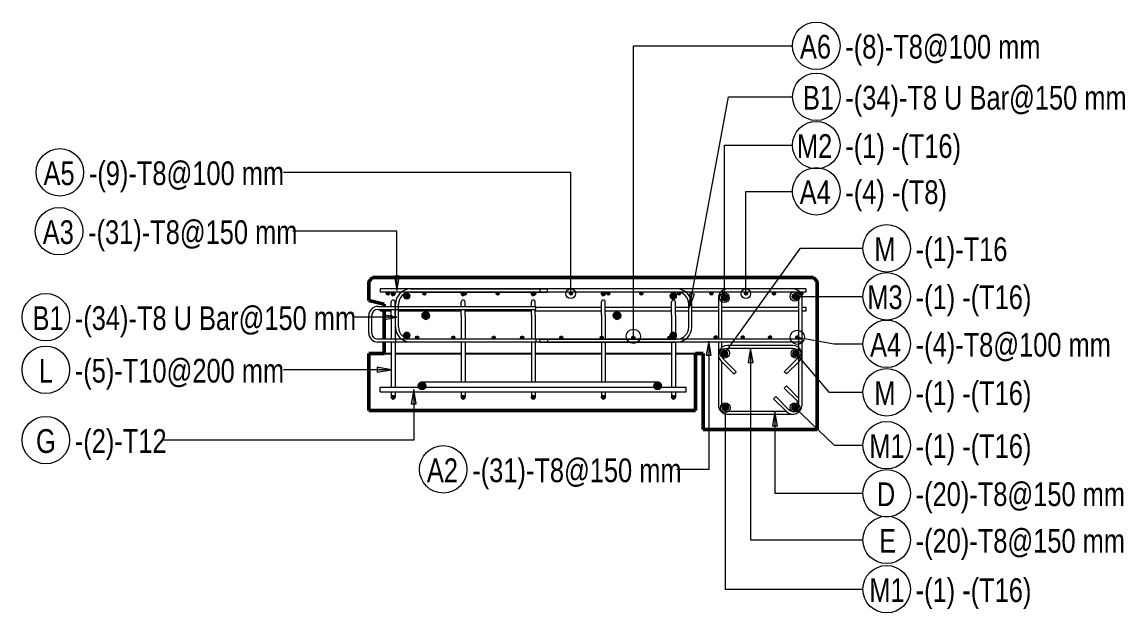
# Model space of a CAD drawing. Header units: millimetres. Extents: x -14563 to 6741, y -2784 to 21137.
# Drawn here: x 1332 to 4234, y 19582 to 21137 of the extents above; entities that cross this region are included whole.
import ezdxf

# ---------------------------------------------------------------- set-up
doc = ezdxf.new("R2010")
doc.units = ezdxf.units.MM
for name, color, linetype, lineweight in [('A-WALL', 113, 'Continuous', 25), ('S-BEAM', 12, 'Continuous', 18), ('S-RBAR', 171, 'Continuous', 18), ('S-RBAR-IDEN', 171, 'Continuous', 9)]:
    doc.layers.add(name, color=color, linetype=linetype, lineweight=lineweight)
doc.styles.add('Nirmala UI Semilight_2', font='NirmalaS.ttf', dxfattribs={"width": 0.8, "height": 62.5})

# ---------------------------------------------------------------- blocks, each defined once
blk = doc.blocks.new('M_Rebar Tag_rfa Dimension - ARROW-793927-Elevation Top Copy 3 Copy 1')
at = {"layer": 'S-RBAR-IDEN'}
blk.add_circle((-13743.9, 20221.9), 62.5, dxfattribs=at)
blk = doc.blocks.new('M_Rebar Tag_rfa Dimension - DOT 1_5-793931-Elevation Top Copy 3 Copy 1')
at = {"layer": 'S-RBAR-IDEN'}
blk.add_circle((-11531.1, 20290.2), 62.5, dxfattribs=at)
blk = doc.blocks.new('M_Rebar Tag_rfa Dimension - DOT-793929-Elevation Top Copy 3 Copy 1')
at = {"layer": 'S-RBAR-IDEN'}
blk.add_circle((-13706.9, 20741.6), 62.5, dxfattribs=at)
blk = doc.blocks.new('M_Rebar Tag_rfa MARK - DOT 1 MM-794228-Elevation Top Copy 3 Copy 1')
at = {"layer": 'S-RBAR-IDEN'}
blk.add_circle((-11716.3, 20691.6), 62.5, dxfattribs=at)

msp = doc.modelspace()

# ---------------------------------------------------------------- hatches: boundary and pattern name
at = {"layer": 'S-RBAR'}
h = msp.add_hatch(color=256, dxfattribs=at)
edge = h.paths.add_edge_path()
edge.add_arc((2294.27257, 20422.5695), 4, 0, 360)
for points in [[(2293.0365, 20418.76527), (2297.50864, 20420.21836), (2297.50864, 20424.92064), (2293.0365, 20426.37372), (2290.27257, 20422.5695)], [(2306.65114, 20416.91034), (2312.24131, 20418.7267), (2312.24131, 20424.60455), (2306.65114, 20426.42091), (2303.19623, 20421.66563)], [(2344.27257, 20408.24641), (2350.52722, 20411.25849), (2352.07199, 20418.02657), (2347.74364, 20423.45416), (2340.8015, 20423.45416), (2336.47315, 20418.02657), (2338.01792, 20411.25849)], [(2389.39564, 20418.76527), (2393.86778, 20420.21836), (2393.86778, 20424.92064), (2389.39564, 20426.37372), (2386.63171, 20422.5695)], [(2491.10718, 20416.91034), (2496.69735, 20418.7267), (2496.69735, 20424.60455), (2491.10718, 20426.42091), (2487.65227, 20421.66563)], [(2495.75478, 20418.76527), (2500.22691, 20420.21836), (2500.22691, 20424.92064), (2495.75478, 20426.37372), (2492.99084, 20422.5695)], [(2582.11391, 20418.76527), (2586.58605, 20420.21836), (2586.58605, 20424.92064), (2582.11391, 20426.37372), (2579.34998, 20422.5695)], [(2675.56322, 20416.91034), (2681.15339, 20418.7267), (2681.15339, 20424.60455), (2675.56322, 20426.42091), (2672.1083, 20421.66563)], [(2678.47305, 20418.76527), (2682.94518, 20420.21836), (2682.94518, 20424.92064), (2678.47305, 20426.37372), (2675.70912, 20422.5695)], [(2774.83218, 20418.76527), (2779.30432, 20420.21836), (2779.30432, 20424.92064), (2774.83218, 20426.37372), (2772.06825, 20422.5695)], [(2860.01925, 20416.91034), (2865.60942, 20418.7267), (2865.60942, 20424.60455), (2860.01925, 20426.42091), (2856.56434, 20421.66563)], [(2873.08402, 20418.76527), (2877.55616, 20420.21836), (2877.55616, 20424.92064), (2873.08402, 20426.37372), (2870.32009, 20422.5695)], [(2960.05046, 20418.76527), (2964.52259, 20420.21836), (2964.52259, 20424.92064), (2960.05046, 20426.37372), (2957.28653, 20422.5695)], [(3042.0515, 20409.03866), (3048.99364, 20409.03866), (3053.32199, 20414.46624), (3051.77722, 20421.23432), (3045.52257, 20424.24641), (3039.26792, 20421.23432), (3037.72315, 20414.46624)], [(3044.47529, 20416.91034), (3050.06546, 20418.7267), (3050.06546, 20424.60455), (3044.47529, 20426.42091), (3041.02037, 20421.66563)], [(3058.90959, 20418.76527), (3063.38173, 20420.21836), (3063.38173, 20424.92064), (3058.90959, 20426.37372), (3056.14566, 20422.5695)], [(3144.31355, 20418.76527), (3148.78569, 20420.21836), (3148.78569, 20424.92064), (3144.31355, 20426.37372), (3141.54962, 20422.5695)], [(3181.40088, 20403.62288), (3187.4642, 20407.00362), (3188.60145, 20413.85198), (3183.95625, 20419.01099), (3177.02654, 20418.59583), (3173.03052, 20412.9191), (3174.97729, 20406.25552)], [(3235.88787, 20418.76527), (3240.36001, 20420.21836), (3240.36001, 20424.92064), (3235.88787, 20426.37372), (3233.12394, 20422.5695)], [(3309.35488, 20418.76527), (3313.82702, 20420.21836), (3313.82702, 20424.92064), (3309.35488, 20426.37372), (3306.59095, 20422.5695)], [(3370.22991, 20407.51989), (3374.59874, 20412.91494), (3373.10464, 20419.69439), (3366.87269, 20422.75317), (3360.59568, 20419.78796), (3359.00033, 20413.03162), (3363.28797, 20407.57181)], [(3381.5365, 20418.76527), (3386.00864, 20420.21836), (3386.00864, 20424.92064), (3381.5365, 20426.37372), (3378.77257, 20422.5695)], [(2394.27257, 20354.5695), (2401.34364, 20357.49843), (2404.27257, 20364.5695), (2401.34364, 20371.64057), (2394.27257, 20374.5695), (2387.2015, 20371.64057), (2384.27257, 20364.5695), (2387.2015, 20357.49843)], [(2897.71007, 20354.5695), (2904.78114, 20357.49843), (2907.71007, 20364.5695), (2904.78114, 20371.64057), (2897.71007, 20374.5695), (2890.639, 20371.64057), (2887.71007, 20364.5695), (2890.639, 20357.49843)], [(2344.27257, 20304.87122), (2350.52722, 20307.8833), (2352.07199, 20314.65138), (2347.74364, 20320.07897), (2340.8015, 20320.07897), (2336.47315, 20314.65138), (2338.01792, 20307.8833)], [(3048.99364, 20305.66347), (3053.32199, 20311.09105), (3051.77722, 20317.85914), (3045.52257, 20320.87122), (3039.26792, 20317.85914), (3037.72315, 20311.09105), (3042.0515, 20305.66347)], [(2372.71837, 20302.76527), (2375.4823, 20306.5695), (2372.71837, 20310.37372), (2368.24623, 20308.92064), (2368.24623, 20304.21836)], [(2467.53129, 20302.76527), (2470.29523, 20306.5695), (2467.53129, 20310.37372), (2463.05916, 20308.92064), (2463.05916, 20304.21836)], [(2574.21922, 20302.76527), (2576.98315, 20306.5695), (2574.21922, 20310.37372), (2569.74709, 20308.92064), (2569.74709, 20304.21836)], [(2649.03215, 20302.76527), (2651.79608, 20306.5695), (2649.03215, 20310.37372), (2644.56001, 20308.92064), (2644.56001, 20304.21836)], [(2751.97008, 20302.76527), (2754.73401, 20306.5695), (2751.97008, 20310.37372), (2747.49794, 20308.92064), (2747.49794, 20304.21836)], [(2858.658, 20302.76527), (2861.42194, 20306.5695), (2858.658, 20310.37372), (2854.18587, 20308.92064), (2854.18587, 20304.21836)], [(2941.59593, 20302.76527), (2944.35986, 20306.5695), (2941.59593, 20310.37372), (2937.1238, 20308.92064), (2937.1238, 20304.21836)], [(3036.40886, 20302.76527), (3039.17279, 20306.5695), (3036.40886, 20310.37372), (3031.93672, 20308.92064), (3031.93672, 20304.21836)], [(3158.00864, 20303.56624), (3160.77257, 20307.37047), (3158.00864, 20311.17469), (3153.5365, 20309.72161), (3153.5365, 20305.01932)], [(3229.67531, 20303.56624), (3232.43924, 20307.37047), (3229.67531, 20311.17469), (3225.20317, 20309.72161), (3225.20317, 20305.01932)], [(3301.34197, 20303.56624), (3304.1059, 20307.37047), (3301.34197, 20311.17469), (3296.86984, 20309.72161), (3296.86984, 20305.01932)], [(3373.00864, 20303.56624), (3375.77257, 20307.37047), (3373.00864, 20311.17469), (3368.5365, 20309.72161), (3368.5365, 20305.01932)], [(3180.27257, 20256.5695), (3186.52722, 20259.58158), (3188.07199, 20266.34967), (3183.74364, 20271.77725), (3176.8015, 20271.77725), (3172.47315, 20266.34967), (3174.01792, 20259.58158)], [(3364.8015, 20257.36175), (3371.74364, 20257.36175), (3376.07199, 20262.78933), (3374.52722, 20269.55742), (3368.27257, 20272.5695), (3362.01792, 20269.55742), (3360.47315, 20262.78933)], [(2384.27257, 20169.5695), (2391.34364, 20172.49843), (2394.27257, 20179.5695), (2391.34364, 20186.64057), (2384.27257, 20189.5695), (2377.2015, 20186.64057), (2374.27257, 20179.5695), (2377.2015, 20172.49843)], [(3004.27257, 20169.5695), (3011.34364, 20172.49843), (3014.27257, 20179.5695), (3011.34364, 20186.64057), (3004.27257, 20189.5695), (2997.2015, 20186.64057), (2994.27257, 20179.5695), (2997.2015, 20172.49843)], [(2306.65114, 20144.81422), (2312.24131, 20146.63057), (2312.24131, 20152.50842), (2306.65114, 20154.32478), (2303.19623, 20149.5695)], [(2491.10718, 20144.81422), (2496.69735, 20146.63057), (2496.69735, 20152.50842), (2491.10718, 20154.32478), (2487.65227, 20149.5695)], [(2675.56322, 20144.81422), (2681.15339, 20146.63057), (2681.15339, 20152.50842), (2675.56322, 20154.32478), (2672.1083, 20149.5695)], [(2860.01925, 20144.81422), (2865.60942, 20146.63057), (2865.60942, 20152.50842), (2860.01925, 20154.32478), (2856.56434, 20149.5695)], [(3044.47529, 20144.81422), (3050.06546, 20146.63057), (3050.06546, 20152.50842), (3044.47529, 20154.32478), (3041.02037, 20149.5695)], [(3181.87686, 20115.1198), (3188.42943, 20117.41264), (3190.72227, 20123.96521), (3187.02883, 20129.84329), (3180.13034, 20130.62056), (3175.2215, 20125.71173), (3175.99878, 20118.81324)], [(3363.13034, 20115.51843), (3370.02883, 20116.2957), (3373.72227, 20122.17378), (3371.42943, 20128.72635), (3364.87686, 20131.0192), (3358.99878, 20127.32575), (3358.2215, 20120.42727)]]:
    msp.add_hatch(color=256, dxfattribs=at).paths.add_polyline_path(points)
h = msp.add_hatch(color=256, dxfattribs=at)
edge = h.paths.add_edge_path()
edge.add_arc((2308.19623, 20421.66563), 5, 0, 360)
h = msp.add_hatch(color=256, dxfattribs=at)
edge = h.paths.add_edge_path()
edge.add_arc((2344.27257, 20416.24641), 8, 0, 360)
h = msp.add_hatch(color=256, dxfattribs=at)
edge = h.paths.add_edge_path()
edge.add_arc((2390.63171, 20422.5695), 4, 0, 360)
h = msp.add_hatch(color=256, dxfattribs=at)
edge = h.paths.add_edge_path()
edge.add_arc((2492.65227, 20421.66563), 5, 0, 360)
h = msp.add_hatch(color=256, dxfattribs=at)
edge = h.paths.add_edge_path()
edge.add_arc((2496.99084, 20422.5695), 4, 0, 360)
h = msp.add_hatch(color=256, dxfattribs=at)
edge = h.paths.add_edge_path()
edge.add_arc((2583.34998, 20422.5695), 4, 0, 360)
h = msp.add_hatch(color=256, dxfattribs=at)
edge = h.paths.add_edge_path()
edge.add_arc((2677.1083, 20421.66563), 5, 0, 360)
h = msp.add_hatch(color=256, dxfattribs=at)
edge = h.paths.add_edge_path()
edge.add_arc((2679.70912, 20422.5695), 4, 0, 360)
h = msp.add_hatch(color=256, dxfattribs=at)
edge = h.paths.add_edge_path()
edge.add_arc((2776.06825, 20422.5695), 4, 0, 360)
h = msp.add_hatch(color=256, dxfattribs=at)
edge = h.paths.add_edge_path()
edge.add_arc((2861.56434, 20421.66563), 5, 0, 360)
h = msp.add_hatch(color=256, dxfattribs=at)
edge = h.paths.add_edge_path()
edge.add_arc((2874.32009, 20422.5695), 4, 0, 360)
h = msp.add_hatch(color=256, dxfattribs=at)
edge = h.paths.add_edge_path()
edge.add_arc((2961.28653, 20422.5695), 4, 0, 360)
h = msp.add_hatch(color=256, dxfattribs=at)
edge = h.paths.add_edge_path()
edge.add_arc((3045.52257, 20416.24641), 8, 0, 360)
h = msp.add_hatch(color=256, dxfattribs=at)
edge = h.paths.add_edge_path()
edge.add_arc((3046.02037, 20421.66563), 5, 0, 360)
h = msp.add_hatch(color=256, dxfattribs=at)
edge = h.paths.add_edge_path()
edge.add_arc((3060.14566, 20422.5695), 4, 0, 360)
h = msp.add_hatch(color=256, dxfattribs=at)
edge = h.paths.add_edge_path()
edge.add_arc((3145.54962, 20422.5695), 4, 0, 360)
h = msp.add_hatch(color=256, dxfattribs=at)
edge = h.paths.add_edge_path()
edge.add_arc((3180.92245, 20411.60856), 8, 0, 360)
h = msp.add_hatch(color=256, dxfattribs=at)
edge = h.paths.add_edge_path()
edge.add_arc((3237.12394, 20422.5695), 4, 0, 360)
h = msp.add_hatch(color=256, dxfattribs=at)
edge = h.paths.add_edge_path()
edge.add_arc((3310.59095, 20422.5695), 4, 0, 360)
h = msp.add_hatch(color=256, dxfattribs=at)
edge = h.paths.add_edge_path()
edge.add_arc((3366.81285, 20414.7534), 8, 0, 360)
h = msp.add_hatch(color=256, dxfattribs=at)
edge = h.paths.add_edge_path()
edge.add_arc((3382.77257, 20422.5695), 4, 0, 360)
h = msp.add_hatch(color=256, dxfattribs=at)
edge = h.paths.add_edge_path()
edge.add_arc((2394.27257, 20364.5695), 10, 0, 360)
h = msp.add_hatch(color=256, dxfattribs=at)
edge = h.paths.add_edge_path()
edge.add_arc((2897.71007, 20364.5695), 10, 0, 360)
h = msp.add_hatch(color=256, dxfattribs=at)
edge = h.paths.add_edge_path()
edge.add_arc((2344.27257, 20312.87122), 8, 0, 360)
h = msp.add_hatch(color=256, dxfattribs=at)
edge = h.paths.add_edge_path()
edge.add_arc((3045.52257, 20312.87122), 8, 0, 360)
h = msp.add_hatch(color=256, dxfattribs=at)
edge = h.paths.add_edge_path()
edge.add_arc((2371.4823, 20306.5695), 4, 0, 360)
h = msp.add_hatch(color=256, dxfattribs=at)
edge = h.paths.add_edge_path()
edge.add_arc((2466.29523, 20306.5695), 4, 0, 360)
h = msp.add_hatch(color=256, dxfattribs=at)
edge = h.paths.add_edge_path()
edge.add_arc((2572.98315, 20306.5695), 4, 0, 360)
h = msp.add_hatch(color=256, dxfattribs=at)
edge = h.paths.add_edge_path()
edge.add_arc((2647.79608, 20306.5695), 4, 0, 360)
h = msp.add_hatch(color=256, dxfattribs=at)
edge = h.paths.add_edge_path()
edge.add_arc((2750.73401, 20306.5695), 4, 0, 360)
h = msp.add_hatch(color=256, dxfattribs=at)
edge = h.paths.add_edge_path()
edge.add_arc((2857.42194, 20306.5695), 4, 0, 360)
h = msp.add_hatch(color=256, dxfattribs=at)
edge = h.paths.add_edge_path()
edge.add_arc((2940.35986, 20306.5695), 4, 0, 360)
h = msp.add_hatch(color=256, dxfattribs=at)
edge = h.paths.add_edge_path()
edge.add_arc((3035.17279, 20306.5695), 4, 0, 360)
h = msp.add_hatch(color=256, dxfattribs=at)
edge = h.paths.add_edge_path()
edge.add_arc((3156.77257, 20307.37047), 4, 0, 360)
h = msp.add_hatch(color=256, dxfattribs=at)
edge = h.paths.add_edge_path()
edge.add_arc((3228.43924, 20307.37047), 4, 0, 360)
h = msp.add_hatch(color=256, dxfattribs=at)
edge = h.paths.add_edge_path()
edge.add_arc((3300.1059, 20307.37047), 4, 0, 360)
h = msp.add_hatch(color=256, dxfattribs=at)
edge = h.paths.add_edge_path()
edge.add_arc((3371.77257, 20307.37047), 4, 0, 360)
h = msp.add_hatch(color=256, dxfattribs=at)
edge = h.paths.add_edge_path()
edge.add_arc((3180.27257, 20264.5695), 8, 0, 360)
h = msp.add_hatch(color=256, dxfattribs=at)
edge = h.paths.add_edge_path()
edge.add_arc((3368.27257, 20264.5695), 8, 0, 360)
h = msp.add_hatch(color=256, dxfattribs=at)
edge = h.paths.add_edge_path()
edge.add_arc((2384.27257, 20179.5695), 10, 0, 360)
h = msp.add_hatch(color=256, dxfattribs=at)
edge = h.paths.add_edge_path()
edge.add_arc((3004.27257, 20179.5695), 10, 0, 360)
h = msp.add_hatch(color=256, dxfattribs=at)
edge = h.paths.add_edge_path()
edge.add_arc((2308.19623, 20149.5695), 5, 0, 360)
h = msp.add_hatch(color=256, dxfattribs=at)
edge = h.paths.add_edge_path()
edge.add_arc((2492.65227, 20149.5695), 5, 0, 360)
h = msp.add_hatch(color=256, dxfattribs=at)
edge = h.paths.add_edge_path()
edge.add_arc((2677.1083, 20149.5695), 5, 0, 360)
h = msp.add_hatch(color=256, dxfattribs=at)
edge = h.paths.add_edge_path()
edge.add_arc((2861.56434, 20149.5695), 5, 0, 360)
h = msp.add_hatch(color=256, dxfattribs=at)
edge = h.paths.add_edge_path()
edge.add_arc((3046.02037, 20149.5695), 5, 0, 360)
h = msp.add_hatch(color=256, dxfattribs=at)
edge = h.paths.add_edge_path()
edge.add_arc((3182.77257, 20123.0695), 8, 0, 360)
h = msp.add_hatch(color=256, dxfattribs=at)
edge = h.paths.add_edge_path()
edge.add_arc((3365.77257, 20123.0695), 8, 0, 360)
at = {"layer": 'S-RBAR-IDEN'}
for points in [[(2318.34339, 20430.5695), (2324.95565, 20468.0695), (2311.73113, 20468.0695)], [(3088.46305, 20385.59063), (3101.74753, 20421.27668), (3088.74103, 20423.66811)], [(2318.31217, 20360.19361), (2280.81217, 20366.80587), (2280.81217, 20353.58135)], [(3138.96413, 20297.49305), (3132.35187, 20259.99305), (3145.57639, 20259.99305)], [(3248.8256, 20278.82943), (3242.21334, 20241.32943), (3255.43786, 20241.32943)], [(2304.03679, 20221.85128), (2266.53679, 20228.46354), (2266.53679, 20215.23902)], [(2362.36152, 20170.05612), (2355.74926, 20132.55612), (2368.97379, 20132.55612)], [(3312.9701, 20112.18595), (3306.35784, 20074.68595), (3319.58237, 20074.68595)]]:
    msp.add_hatch(color=256, dxfattribs=at).paths.add_polyline_path(points)

# ---------------------------------------------------------------- linework, layer by layer
at = {"layer": 'A-WALL', "lineweight": 50}
for p, q in [((2254.27515, 20464.5695), (2244.27257, 20454.56692)), ((3414.30959, 20464.5695), (2254.27515, 20464.5695)), ((3424.27257, 20454.60652), (3414.30959, 20464.5695)), ((2244.27257, 20454.56692), (2244.27257, 20404.5695)), ((3424.27257, 20064.5695), (3424.27257, 20454.60652)), ((2244.27257, 20404.5695), (2284.27257, 20394.5695)), ((2284.27257, 20394.5695), (2284.27257, 20388.63357)), ((2284.27257, 20376.11848), (2284.27257, 20302.50503)), ((2284.27257, 20294.50503), (2284.27257, 20264.5695)), ((3104.27257, 20264.5695), (3124.27257, 20264.5695)), ((3124.27257, 20264.5695), (3124.27257, 20064.5695)), ((3124.27257, 20064.5695), (3424.27257, 20064.5695))]:
    msp.add_line(p, q, dxfattribs=at)
at = {"layer": 'A-WALL'}
for p, q in [((2284.27257, 20264.5695), (2303.19623, 20264.5695)), ((2313.19623, 20264.5695), (2487.65227, 20264.5695)), ((2497.65227, 20264.5695), (2672.1083, 20264.5695)), ((2682.1083, 20264.5695), (2856.56434, 20264.5695)), ((2866.56434, 20264.5695), (3041.02037, 20264.5695)), ((3051.02037, 20264.5695), (3104.27257, 20264.5695))]:
    msp.add_line(p, q, dxfattribs=at)
at = {"layer": 'S-BEAM', "lineweight": 50}
for p, q in [((2284.27257, 20264.5695), (2244.27257, 20264.5695)), ((2244.27257, 20264.5695), (2244.27257, 20114.5695)), ((3104.27257, 20114.5695), (3104.27257, 20264.5695)), ((2244.27257, 20114.5695), (3104.27257, 20114.5695))]:
    msp.add_line(p, q, dxfattribs=at)
at = {"layer": 'S-BEAM'}
for p, q in [((2303.19623, 20264.5695), (2284.27257, 20264.5695)), ((2487.65227, 20264.5695), (2313.19623, 20264.5695)), ((2672.1083, 20264.5695), (2497.65227, 20264.5695)), ((2856.56434, 20264.5695), (2682.1083, 20264.5695)), ((3041.02037, 20264.5695), (2866.56434, 20264.5695)), ((3104.27257, 20264.5695), (3051.02037, 20264.5695))]:
    msp.add_line(p, q, dxfattribs=at)
at = {"layer": 'S-RBAR'}
for p, q in [((3394.27257, 20434.5695), (2274.27257, 20434.5695)), ((2274.27257, 20434.5695), (2274.27257, 20426.5695)), ((2354.31217, 20434.5695), (2714.31217, 20434.5695)), ((3054.27257, 20434.5695), (2694.27257, 20434.5695)), ((2694.27257, 20434.5695), (2694.27257, 20426.5695)), ((2714.31217, 20426.5695), (2714.31217, 20434.5695)), ((3360.27257, 20434.5695), (3188.27257, 20434.5695)), ((3394.27257, 20434.5695), (3394.27257, 20426.5695)), ((3394.27257, 20426.5695), (2274.27257, 20426.5695)), ((2293.0365, 20426.37372), (2290.27257, 20422.5695)), ((2290.27257, 20422.5695), (2293.0365, 20418.76527)), ((2297.50864, 20424.92064), (2293.0365, 20426.37372)), ((2293.0365, 20418.76527), (2297.50864, 20420.21836)), ((2297.50864, 20420.21836), (2297.50864, 20424.92064)), ((2306.65114, 20426.42091), (2303.19623, 20421.66563)), ((2303.19623, 20421.66563), (2306.65114, 20416.91034)), ((2312.24131, 20424.60455), (2306.65114, 20426.42091)), ((2306.65114, 20416.91034), (2312.24131, 20418.7267)), ((2312.24131, 20418.7267), (2312.24131, 20424.60455)), ((2340.8015, 20423.45416), (2336.47315, 20418.02657)), ((2336.47315, 20418.02657), (2338.01792, 20411.25849)), ((2338.01792, 20411.25849), (2344.27257, 20408.24641)), ((2347.74364, 20423.45416), (2340.8015, 20423.45416)), ((2344.27257, 20408.24641), (2350.52722, 20411.25849)), ((2352.07199, 20418.02657), (2347.74364, 20423.45416)), ((2350.52722, 20411.25849), (2352.07199, 20418.02657)), ((2354.31217, 20426.5695), (2714.31217, 20426.5695)), ((2389.39564, 20426.37372), (2386.63171, 20422.5695)), ((2386.63171, 20422.5695), (2389.39564, 20418.76527)), ((2393.86778, 20424.92064), (2389.39564, 20426.37372)), ((2389.39564, 20418.76527), (2393.86778, 20420.21836)), ((2393.86778, 20420.21836), (2393.86778, 20424.92064)), ((2491.10718, 20426.42091), (2487.65227, 20421.66563)), ((2487.65227, 20421.66563), (2491.10718, 20416.91034)), ((2496.69735, 20424.60455), (2491.10718, 20426.42091)), ((2491.10718, 20416.91034), (2496.69735, 20418.7267)), ((2495.75478, 20426.37372), (2492.99084, 20422.5695)), ((2492.99084, 20422.5695), (2495.75478, 20418.76527)), ((2500.22691, 20424.92064), (2495.75478, 20426.37372)), ((2495.75478, 20418.76527), (2500.22691, 20420.21836)), ((2496.69735, 20418.7267), (2496.69735, 20424.60455)), ((2500.22691, 20420.21836), (2500.22691, 20424.92064)), ((2582.11391, 20426.37372), (2579.34998, 20422.5695)), ((2579.34998, 20422.5695), (2582.11391, 20418.76527)), ((2586.58605, 20424.92064), (2582.11391, 20426.37372)), ((2582.11391, 20418.76527), (2586.58605, 20420.21836)), ((2586.58605, 20420.21836), (2586.58605, 20424.92064)), ((2675.56322, 20426.42091), (2672.1083, 20421.66563)), ((2672.1083, 20421.66563), (2675.56322, 20416.91034)), ((2681.15339, 20424.60455), (2675.56322, 20426.42091)), ((2675.56322, 20416.91034), (2681.15339, 20418.7267)), ((2678.47305, 20426.37372), (2675.70912, 20422.5695)), ((2675.70912, 20422.5695), (2678.47305, 20418.76527)), ((2682.94518, 20424.92064), (2678.47305, 20426.37372)), ((2678.47305, 20418.76527), (2682.94518, 20420.21836)), ((2681.15339, 20418.7267), (2681.15339, 20424.60455)), ((2682.94518, 20420.21836), (2682.94518, 20424.92064)), ((3054.27257, 20426.5695), (2694.27257, 20426.5695)), ((2774.83218, 20426.37372), (2772.06825, 20422.5695)), ((2772.06825, 20422.5695), (2774.83218, 20418.76527)), ((2779.30432, 20424.92064), (2774.83218, 20426.37372)), ((2774.83218, 20418.76527), (2779.30432, 20420.21836)), ((2779.30432, 20420.21836), (2779.30432, 20424.92064)), ((2860.01925, 20426.42091), (2856.56434, 20421.66563)), ((2856.56434, 20421.66563), (2860.01925, 20416.91034)), ((2865.60942, 20424.60455), (2860.01925, 20426.42091)), ((2860.01925, 20416.91034), (2865.60942, 20418.7267)), ((2865.60942, 20418.7267), (2865.60942, 20424.60455)), ((2873.08402, 20426.37372), (2870.32009, 20422.5695)), ((2870.32009, 20422.5695), (2873.08402, 20418.76527)), ((2877.55616, 20424.92064), (2873.08402, 20426.37372)), ((2873.08402, 20418.76527), (2877.55616, 20420.21836)), ((2877.55616, 20420.21836), (2877.55616, 20424.92064)), ((2960.05046, 20426.37372), (2957.28653, 20422.5695)), ((2957.28653, 20422.5695), (2960.05046, 20418.76527)), ((2964.52259, 20424.92064), (2960.05046, 20426.37372)), ((2960.05046, 20418.76527), (2964.52259, 20420.21836)), ((2964.52259, 20420.21836), (2964.52259, 20424.92064)), ((3039.26792, 20421.23432), (3037.72315, 20414.46624)), ((3037.72315, 20414.46624), (3042.0515, 20409.03866)), ((3045.52257, 20424.24641), (3039.26792, 20421.23432)), ((3044.47529, 20426.42091), (3041.02037, 20421.66563)), ((3041.02037, 20421.66563), (3044.47529, 20416.91034)), ((3042.0515, 20409.03866), (3048.99364, 20409.03866)), ((3050.06546, 20424.60455), (3044.47529, 20426.42091)), ((3044.47529, 20416.91034), (3050.06546, 20418.7267)), ((3051.77722, 20421.23432), (3045.52257, 20424.24641)), ((3048.99364, 20409.03866), (3053.32199, 20414.46624)), ((3050.06546, 20418.7267), (3050.06546, 20424.60455)), ((3053.32199, 20414.46624), (3051.77722, 20421.23432)), ((3058.90959, 20426.37372), (3056.14566, 20422.5695)), ((3056.14566, 20422.5695), (3058.90959, 20418.76527)), ((3063.38173, 20424.92064), (3058.90959, 20426.37372)), ((3058.90959, 20418.76527), (3063.38173, 20420.21836)), ((3063.38173, 20420.21836), (3063.38173, 20424.92064)), ((3144.31355, 20426.37372), (3141.54962, 20422.5695)), ((3141.54962, 20422.5695), (3144.31355, 20418.76527)), ((3148.78569, 20424.92064), (3144.31355, 20426.37372)), ((3144.31355, 20418.76527), (3148.78569, 20420.21836)), ((3148.78569, 20420.21836), (3148.78569, 20424.92064)), ((3164.27257, 20410.5695), (3164.27257, 20302.5695)), ((3172.27257, 20410.5695), (3172.27257, 20302.5695)), ((3177.02654, 20418.59583), (3173.03052, 20412.9191)), ((3173.03052, 20412.9191), (3174.97729, 20406.25552)), ((3174.97729, 20406.25552), (3181.40088, 20403.62288)), ((3183.95625, 20419.01099), (3177.02654, 20418.59583)), ((3181.40088, 20403.62288), (3187.4642, 20407.00362)), ((3188.60145, 20413.85198), (3183.95625, 20419.01099)), ((3187.4642, 20407.00362), (3188.60145, 20413.85198)), ((3360.27257, 20426.5695), (3188.27257, 20426.5695)), ((3235.88787, 20426.37372), (3233.12394, 20422.5695)), ((3233.12394, 20422.5695), (3235.88787, 20418.76527)), ((3240.36001, 20424.92064), (3235.88787, 20426.37372)), ((3235.88787, 20418.76527), (3240.36001, 20420.21836)), ((3240.36001, 20420.21836), (3240.36001, 20424.92064)), ((3309.35488, 20426.37372), (3306.59095, 20422.5695)), ((3306.59095, 20422.5695), (3309.35488, 20418.76527)), ((3313.82702, 20424.92064), (3309.35488, 20426.37372)), ((3309.35488, 20418.76527), (3313.82702, 20420.21836)), ((3313.82702, 20420.21836), (3313.82702, 20424.92064)), ((3360.59568, 20419.78796), (3359.00033, 20413.03162)), ((3359.00033, 20413.03162), (3363.28797, 20407.57181)), ((3366.87269, 20422.75317), (3360.59568, 20419.78796)), ((3363.28797, 20407.57181), (3370.22991, 20407.51989)), ((3373.10464, 20419.69439), (3366.87269, 20422.75317)), ((3370.22991, 20407.51989), (3374.59874, 20412.91494)), ((3374.59874, 20412.91494), (3373.10464, 20419.69439)), ((3376.27257, 20128.5695), (3376.27257, 20410.5695)), ((3381.5365, 20426.37372), (3378.77257, 20422.5695)), ((3378.77257, 20422.5695), (3381.5365, 20418.76527)), ((3386.00864, 20424.92064), (3381.5365, 20426.37372)), ((3381.5365, 20418.76527), (3386.00864, 20420.21836)), ((3384.27257, 20128.5695), (3384.27257, 20410.5695)), ((3386.00864, 20420.21836), (3386.00864, 20424.92064)), ((2268.20761, 20388.63357), (2684.20965, 20388.63357)), ((2268.20761, 20380.63357), (2684.20965, 20380.63357)), ((2274.27257, 20380.63357), (2274.27257, 20376.11848)), ((2303.19623, 20376.11848), (2274.27257, 20376.11848)), ((2303.19623, 20388.76055), (2303.19623, 20400.4432)), ((2303.19623, 20365.4432), (2303.19623, 20380.72898)), ((2313.19623, 20388.76055), (2313.19623, 20400.4432)), ((2313.19623, 20365.4432), (2313.19623, 20380.72898)), ((2314.31217, 20376.11848), (2313.19623, 20376.11848)), ((2314.31217, 20334.5695), (2314.31217, 20394.5695)), ((2322.31217, 20334.5695), (2322.31217, 20394.5695)), ((2487.65227, 20376.11848), (2322.31217, 20376.11848)), ((2487.65227, 20388.76055), (2487.65227, 20400.4432)), ((2487.65227, 20365.4432), (2487.65227, 20380.72898)), ((2497.65227, 20388.76055), (2497.65227, 20400.4432)), ((2497.65227, 20365.4432), (2497.65227, 20380.72898)), ((2672.1083, 20376.11848), (2497.65227, 20376.11848)), ((2672.1083, 20388.76055), (2672.1083, 20400.4432)), ((2672.1083, 20365.4432), (2672.1083, 20380.72898)), ((2682.1083, 20388.76055), (2682.1083, 20400.4432)), ((2682.1083, 20365.4432), (2682.1083, 20380.72898)), ((2856.56434, 20376.11848), (2682.1083, 20376.11848)), ((2684.20965, 20380.63357), (2684.20965, 20388.63357)), ((2856.56434, 20386.11848), (2684.20965, 20386.11848)), ((2856.56434, 20365.4432), (2856.56434, 20400.4432)), ((2866.56434, 20365.4432), (2866.56434, 20400.4432)), ((3041.02037, 20386.11848), (2866.56434, 20386.11848)), ((3041.02037, 20376.11848), (2866.56434, 20376.11848)), ((3041.02037, 20365.4432), (3041.02037, 20400.4432)), ((3051.02037, 20365.4432), (3051.02037, 20400.4432)), ((3086.27257, 20386.11848), (3051.02037, 20386.11848)), ((3086.27257, 20376.11848), (3051.02037, 20376.11848)), ((3086.27257, 20334.5695), (3086.27257, 20394.5695)), ((3094.27257, 20334.5695), (3094.27257, 20394.5695)), ((3164.27257, 20386.11848), (3094.27257, 20386.11848)), ((3164.27257, 20376.11848), (3094.27257, 20376.11848)), ((3376.27257, 20386.11848), (3172.27257, 20386.11848)), ((3376.27257, 20376.11848), (3172.27257, 20376.11848)), ((3394.27257, 20386.11848), (3384.27257, 20386.11848)), ((3394.27257, 20376.11848), (3384.27257, 20376.11848)), ((3394.27257, 20386.11848), (3394.27257, 20376.11848)), ((2244.20761, 20318.50503), (2244.20761, 20364.63357)), ((2252.20761, 20318.50503), (2252.20761, 20364.63357)), ((2303.19623, 20365.4432), (2303.19623, 20302.50503)), ((2313.19623, 20365.4432), (2313.19623, 20302.50503)), ((2387.2015, 20371.64057), (2384.27257, 20364.5695)), ((2384.27257, 20364.5695), (2387.2015, 20357.49843)), ((2394.27257, 20374.5695), (2387.2015, 20371.64057)), ((2387.2015, 20357.49843), (2394.27257, 20354.5695)), ((2401.34364, 20371.64057), (2394.27257, 20374.5695)), ((2394.27257, 20354.5695), (2401.34364, 20357.49843)), ((2404.27257, 20364.5695), (2401.34364, 20371.64057)), ((2401.34364, 20357.49843), (2404.27257, 20364.5695)), ((2487.65227, 20365.4432), (2487.65227, 20302.5695)), ((2497.65227, 20365.4432), (2497.65227, 20302.5695)), ((2672.1083, 20365.4432), (2672.1083, 20302.5695)), ((2682.1083, 20365.4432), (2682.1083, 20302.5695)), ((2856.56434, 20365.4432), (2856.56434, 20302.5695)), ((2866.56434, 20365.4432), (2866.56434, 20302.5695)), ((2890.639, 20371.64057), (2887.71007, 20364.5695)), ((2887.71007, 20364.5695), (2890.639, 20357.49843)), ((2897.71007, 20374.5695), (2890.639, 20371.64057)), ((2890.639, 20357.49843), (2897.71007, 20354.5695)), ((2904.78114, 20371.64057), (2897.71007, 20374.5695)), ((2897.71007, 20354.5695), (2904.78114, 20357.49843)), ((2907.71007, 20364.5695), (2904.78114, 20371.64057)), ((2904.78114, 20357.49843), (2907.71007, 20364.5695)), ((3041.02037, 20365.4432), (3041.02037, 20302.5695)), ((3051.02037, 20365.4432), (3051.02037, 20302.5695)), ((2340.8015, 20320.07897), (2336.47315, 20314.65138)), ((2347.74364, 20320.07897), (2340.8015, 20320.07897)), ((2352.07199, 20314.65138), (2347.74364, 20320.07897)), ((3039.26792, 20317.85914), (3037.72315, 20311.09105)), ((3045.52257, 20320.87122), (3039.26792, 20317.85914)), ((3051.77722, 20317.85914), (3045.52257, 20320.87122)), ((3053.32199, 20311.09105), (3051.77722, 20317.85914)), ((2684.20965, 20302.50503), (2268.20761, 20302.50503)), ((2684.20965, 20294.50503), (2268.20761, 20294.50503)), ((2303.19623, 20294.50503), (2303.19623, 20184.5695)), ((2313.19623, 20294.50503), (2313.19623, 20184.5695)), ((3383.83783, 20302.5695), (2314.27257, 20302.5695)), ((2314.27257, 20302.5695), (2314.27257, 20294.5695)), ((3383.83783, 20294.5695), (2314.27257, 20294.5695)), ((2336.47315, 20314.65138), (2338.01792, 20307.8833)), ((2338.01792, 20307.8833), (2344.27257, 20304.87122)), ((2344.27257, 20304.87122), (2350.52722, 20307.8833)), ((2350.52722, 20307.8833), (2352.07199, 20314.65138)), ((2714.31217, 20302.5695), (2354.31217, 20302.5695)), ((2714.31217, 20294.5695), (2354.31217, 20294.5695)), ((2372.71837, 20310.37372), (2368.24623, 20308.92064)), ((2368.24623, 20308.92064), (2368.24623, 20304.21836)), ((2368.24623, 20304.21836), (2372.71837, 20302.76527)), ((2375.4823, 20306.5695), (2372.71837, 20310.37372)), ((2372.71837, 20302.76527), (2375.4823, 20306.5695)), ((2467.53129, 20310.37372), (2463.05916, 20308.92064)), ((2463.05916, 20308.92064), (2463.05916, 20304.21836)), ((2463.05916, 20304.21836), (2467.53129, 20302.76527)), ((2470.29523, 20306.5695), (2467.53129, 20310.37372)), ((2467.53129, 20302.76527), (2470.29523, 20306.5695)), ((2487.65227, 20294.50503), (2487.65227, 20189.5695)), ((2497.65227, 20294.50503), (2497.65227, 20189.5695)), ((2574.21922, 20310.37372), (2569.74709, 20308.92064)), ((2569.74709, 20308.92064), (2569.74709, 20304.21836)), ((2569.74709, 20304.21836), (2574.21922, 20302.76527)), ((2576.98315, 20306.5695), (2574.21922, 20310.37372)), ((2574.21922, 20302.76527), (2576.98315, 20306.5695)), ((2649.03215, 20310.37372), (2644.56001, 20308.92064)), ((2644.56001, 20308.92064), (2644.56001, 20304.21836)), ((2644.56001, 20304.21836), (2649.03215, 20302.76527)), ((2651.79608, 20306.5695), (2649.03215, 20310.37372)), ((2649.03215, 20302.76527), (2651.79608, 20306.5695)), ((2672.1083, 20294.50503), (2672.1083, 20189.5695)), ((2682.1083, 20294.50503), (2682.1083, 20189.5695)), ((2684.20965, 20302.50503), (2684.20965, 20294.50503)), ((2694.27257, 20302.5695), (3054.27257, 20302.5695)), ((2694.27257, 20294.5695), (2694.27257, 20302.5695)), ((2694.27257, 20294.5695), (3054.27257, 20294.5695)), ((2714.31217, 20302.5695), (2714.31217, 20294.5695)), ((2751.97008, 20310.37372), (2747.49794, 20308.92064)), ((2747.49794, 20308.92064), (2747.49794, 20304.21836)), ((2747.49794, 20304.21836), (2751.97008, 20302.76527)), ((2754.73401, 20306.5695), (2751.97008, 20310.37372)), ((2751.97008, 20302.76527), (2754.73401, 20306.5695)), ((2858.658, 20310.37372), (2854.18587, 20308.92064)), ((2854.18587, 20308.92064), (2854.18587, 20304.21836)), ((2854.18587, 20304.21836), (2858.658, 20302.76527)), ((2856.56434, 20294.5695), (2856.56434, 20189.5695)), ((2861.42194, 20306.5695), (2858.658, 20310.37372)), ((2858.658, 20302.76527), (2861.42194, 20306.5695)), ((2866.56434, 20294.5695), (2866.56434, 20189.5695)), ((2941.59593, 20310.37372), (2937.1238, 20308.92064)), ((2937.1238, 20308.92064), (2937.1238, 20304.21836)), ((2937.1238, 20304.21836), (2941.59593, 20302.76527)), ((2944.35986, 20306.5695), (2941.59593, 20310.37372)), ((2941.59593, 20302.76527), (2944.35986, 20306.5695)), ((3036.40886, 20310.37372), (3031.93672, 20308.92064)), ((3031.93672, 20308.92064), (3031.93672, 20304.21836)), ((3031.93672, 20304.21836), (3036.40886, 20302.76527)), ((3039.17279, 20306.5695), (3036.40886, 20310.37372)), ((3036.40886, 20302.76527), (3039.17279, 20306.5695)), ((3037.72315, 20311.09105), (3042.0515, 20305.66347)), ((3041.02037, 20294.5695), (3041.02037, 20184.5695)), ((3042.0515, 20305.66347), (3048.99364, 20305.66347)), ((3048.99364, 20305.66347), (3053.32199, 20311.09105)), ((3051.02037, 20294.5695), (3051.02037, 20184.5695)), ((3158.00864, 20311.17469), (3153.5365, 20309.72161)), ((3153.5365, 20309.72161), (3153.5365, 20305.01932)), ((3153.5365, 20305.01932), (3158.00864, 20303.56624)), ((3160.77257, 20307.37047), (3158.00864, 20311.17469)), ((3158.00864, 20303.56624), (3160.77257, 20307.37047)), ((3164.27257, 20294.5695), (3164.27257, 20128.5695)), ((3172.27257, 20294.5695), (3172.27257, 20279.58577)), ((3229.67531, 20311.17469), (3225.20317, 20309.72161)), ((3225.20317, 20309.72161), (3225.20317, 20305.01932)), ((3225.20317, 20305.01932), (3229.67531, 20303.56624)), ((3232.43924, 20307.37047), (3229.67531, 20311.17469)), ((3229.67531, 20303.56624), (3232.43924, 20307.37047)), ((3301.34197, 20311.17469), (3296.86984, 20309.72161)), ((3296.86984, 20309.72161), (3296.86984, 20305.01932)), ((3296.86984, 20305.01932), (3301.34197, 20303.56624)), ((3304.1059, 20307.37047), (3301.34197, 20311.17469)), ((3301.34197, 20303.56624), (3304.1059, 20307.37047)), ((3373.00864, 20311.17469), (3368.5365, 20309.72161)), ((3368.5365, 20309.72161), (3368.5365, 20305.01932)), ((3368.5365, 20305.01932), (3373.00864, 20303.56624)), ((3375.77257, 20307.37047), (3373.00864, 20311.17469)), ((3373.00864, 20303.56624), (3375.77257, 20307.37047)), ((3383.83783, 20302.5695), (3383.83783, 20294.5695)), ((3176.8015, 20271.77725), (3172.47315, 20266.34967)), ((3172.47315, 20266.34967), (3174.01792, 20259.58158)), ((3174.01792, 20259.58158), (3180.27257, 20256.5695)), ((3183.74364, 20271.77725), (3176.8015, 20271.77725)), ((3180.27257, 20256.5695), (3186.52722, 20259.58158)), ((3188.07199, 20266.34967), (3183.74364, 20271.77725)), ((3186.52722, 20259.58158), (3188.07199, 20266.34967)), ((3360.27257, 20285.87047), (3188.27257, 20285.87047)), ((3360.27257, 20277.87047), (3188.27257, 20277.87047)), ((3362.01792, 20269.55742), (3360.47315, 20262.78933)), ((3360.47315, 20262.78933), (3364.8015, 20257.36175)), ((3368.27257, 20272.5695), (3362.01792, 20269.55742)), ((3374.52722, 20269.55742), (3368.27257, 20272.5695)), ((3371.74364, 20257.36175), (3376.07199, 20262.78933)), ((3376.07199, 20262.78933), (3374.52722, 20269.55742)), ((3171.30201, 20244.8999), (3205.24313, 20210.95878)), ((3172.27257, 20243.92934), (3172.27257, 20128.5695)), ((3176.95886, 20250.55676), (3210.89999, 20216.61563)), ((3337.64515, 20216.61563), (3371.58628, 20250.55676)), ((3343.30201, 20210.95878), (3377.24313, 20244.8999)), ((3364.8015, 20257.36175), (3371.74364, 20257.36175)), ((3205.24313, 20210.95878), (3210.89999, 20216.61563)), ((3343.30201, 20210.95878), (3337.64515, 20216.61563)), ((2274.27257, 20176.05612), (3079.27257, 20176.05612)), ((2274.27257, 20164.05612), (2274.27257, 20176.05612)), ((2303.19623, 20184.5695), (2303.19623, 20176.04471)), ((2313.19623, 20184.5695), (2313.19623, 20176.04471)), ((2377.2015, 20186.64057), (2374.27257, 20179.5695)), ((2374.27257, 20179.5695), (2377.2015, 20172.49843)), ((2384.27257, 20189.5695), (2377.2015, 20186.64057)), ((2377.2015, 20172.49843), (2384.27257, 20169.5695)), ((2464.27257, 20189.5695), (2384.27257, 20189.5695)), ((2391.34364, 20186.64057), (2384.27257, 20189.5695)), ((2384.27257, 20169.5695), (2391.34364, 20172.49843)), ((2394.27257, 20179.5695), (2391.34364, 20186.64057)), ((2391.34364, 20172.49843), (2394.27257, 20179.5695)), ((2924.27257, 20189.5695), (2464.27257, 20189.5695)), ((3004.27257, 20189.5695), (2924.27257, 20189.5695)), ((2997.2015, 20186.64057), (2994.27257, 20179.5695)), ((2994.27257, 20179.5695), (2997.2015, 20172.49843)), ((3004.27257, 20189.5695), (2997.2015, 20186.64057)), ((2997.2015, 20172.49843), (3004.27257, 20169.5695)), ((3011.34364, 20186.64057), (3004.27257, 20189.5695)), ((3004.27257, 20169.5695), (3011.34364, 20172.49843)), ((3014.27257, 20179.5695), (3011.34364, 20186.64057)), ((3011.34364, 20172.49843), (3014.27257, 20179.5695)), ((3041.02037, 20184.5695), (3041.02037, 20176.04471)), ((3051.02037, 20184.5695), (3051.02037, 20176.04471)), ((3079.27257, 20164.05612), (3079.27257, 20176.05612)), ((3343.30201, 20179.48119), (3337.64515, 20173.82433)), ((3371.58628, 20139.88321), (3337.64515, 20173.82433)), ((3376.27257, 20146.51062), (3343.30201, 20179.48119)), ((2274.27257, 20164.05612), (3079.27257, 20164.05612)), ((2303.19623, 20163.88072), (2303.19623, 20149.5695)), ((2306.65114, 20154.32478), (2303.19623, 20149.5695)), ((2303.19623, 20149.5695), (2306.65114, 20144.81422)), ((2312.24131, 20152.50842), (2306.65114, 20154.32478)), ((2306.65114, 20144.81422), (2312.24131, 20146.63057)), ((2312.24131, 20146.63057), (2312.24131, 20152.50842)), ((2313.19623, 20163.88072), (2313.19623, 20149.5695)), ((2487.65227, 20163.88072), (2487.65227, 20149.5695)), ((2491.10718, 20154.32478), (2487.65227, 20149.5695)), ((2487.65227, 20149.5695), (2491.10718, 20144.81422)), ((2496.69735, 20152.50842), (2491.10718, 20154.32478)), ((2491.10718, 20144.81422), (2496.69735, 20146.63057)), ((2496.69735, 20146.63057), (2496.69735, 20152.50842)), ((2497.65227, 20163.88072), (2497.65227, 20149.5695)), ((2672.1083, 20163.88072), (2672.1083, 20149.5695)), ((2675.56322, 20154.32478), (2672.1083, 20149.5695)), ((2672.1083, 20149.5695), (2675.56322, 20144.81422)), ((2681.15339, 20152.50842), (2675.56322, 20154.32478)), ((2675.56322, 20144.81422), (2681.15339, 20146.63057)), ((2681.15339, 20146.63057), (2681.15339, 20152.50842)), ((2682.1083, 20163.88072), (2682.1083, 20149.5695)), ((2856.56434, 20163.88072), (2856.56434, 20149.5695)), ((2860.01925, 20154.32478), (2856.56434, 20149.5695)), ((2856.56434, 20149.5695), (2860.01925, 20144.81422)), ((2865.60942, 20152.50842), (2860.01925, 20154.32478)), ((2860.01925, 20144.81422), (2865.60942, 20146.63057)), ((2865.60942, 20146.63057), (2865.60942, 20152.50842)), ((2866.56434, 20163.88072), (2866.56434, 20149.5695)), ((3041.02037, 20163.88072), (3041.02037, 20149.5695)), ((3044.47529, 20154.32478), (3041.02037, 20149.5695)), ((3041.02037, 20149.5695), (3044.47529, 20144.81422)), ((3050.06546, 20152.50842), (3044.47529, 20154.32478)), ((3044.47529, 20144.81422), (3050.06546, 20146.63057)), ((3050.06546, 20146.63057), (3050.06546, 20152.50842)), ((3051.02037, 20163.88072), (3051.02037, 20149.5695)), ((3309.36088, 20145.54006), (3315.01774, 20151.19691)), ((3309.36088, 20145.54006), (3343.30201, 20111.59894)), ((3315.01774, 20151.19691), (3348.95886, 20117.25579)), ((3180.13034, 20130.62056), (3175.2215, 20125.71173)), ((3175.2215, 20125.71173), (3175.99878, 20118.81324)), ((3175.99878, 20118.81324), (3181.87686, 20115.1198)), ((3187.02883, 20129.84329), (3180.13034, 20130.62056)), ((3181.87686, 20115.1198), (3188.42943, 20117.41264)), ((3190.72227, 20123.96521), (3187.02883, 20129.84329)), ((3188.42943, 20117.41264), (3190.72227, 20123.96521)), ((3358.99878, 20127.32575), (3358.2215, 20120.42727)), ((3358.2215, 20120.42727), (3363.13034, 20115.51843)), ((3364.87686, 20131.0192), (3358.99878, 20127.32575)), ((3363.13034, 20115.51843), (3370.02883, 20116.2957)), ((3371.42943, 20128.72635), (3364.87686, 20131.0192)), ((3370.02883, 20116.2957), (3373.72227, 20122.17378)), ((3373.72227, 20122.17378), (3371.42943, 20128.72635)), ((3188.27257, 20112.5695), (3342.33145, 20112.5695)), ((3188.27257, 20104.5695), (3360.27257, 20104.5695))]:
    msp.add_line(p, q, dxfattribs=at)
for centre, radius in [((2294.27257, 20422.5695), 4), ((2308.19623, 20421.66563), 5), ((2344.27257, 20416.24641), 8), ((2390.63171, 20422.5695), 4), ((2492.65227, 20421.66563), 5), ((2496.99084, 20422.5695), 4), ((2583.34998, 20422.5695), 4), ((2677.1083, 20421.66563), 5), ((2679.70912, 20422.5695), 4), ((2776.06825, 20422.5695), 4), ((2861.56434, 20421.66563), 5), ((2874.32009, 20422.5695), 4), ((2961.28653, 20422.5695), 4), ((3045.52257, 20416.24641), 8), ((3046.02037, 20421.66563), 5), ((3060.14566, 20422.5695), 4), ((3145.54962, 20422.5695), 4), ((3180.92245, 20411.60856), 8), ((3237.12394, 20422.5695), 4), ((3310.59095, 20422.5695), 4), ((3366.81285, 20414.7534), 8), ((3382.77257, 20422.5695), 4), ((2394.27257, 20364.5695), 10), ((2897.71007, 20364.5695), 10), ((2344.27257, 20312.87122), 8), ((3045.52257, 20312.87122), 8), ((2371.4823, 20306.5695), 4), ((2466.29523, 20306.5695), 4), ((2572.98315, 20306.5695), 4), ((2647.79608, 20306.5695), 4), ((2750.73401, 20306.5695), 4), ((2857.42194, 20306.5695), 4), ((2940.35986, 20306.5695), 4), ((3035.17279, 20306.5695), 4), ((3156.77257, 20307.37047), 4), ((3228.43924, 20307.37047), 4), ((3300.1059, 20307.37047), 4), ((3371.77257, 20307.37047), 4), ((3180.27257, 20264.5695), 8), ((3368.27257, 20264.5695), 8), ((2384.27257, 20179.5695), 10), ((3004.27257, 20179.5695), 10), ((2308.19623, 20149.5695), 5), ((2492.65227, 20149.5695), 5), ((2677.1083, 20149.5695), 5), ((2861.56434, 20149.5695), 5), ((3046.02037, 20149.5695), 5), ((3182.77257, 20123.0695), 8), ((3365.77257, 20123.0695), 8)]:
    msp.add_circle(centre, radius, dxfattribs=at)
for centre, radius, start, end in [((2354.31217, 20394.5695), 40, 90, 180), ((3054.27257, 20394.5695), 40, 0, 90), ((3188.27257, 20410.5695), 24, 90, 180), ((3360.27257, 20410.5695), 24, 0, 90), ((2308.19623, 20400.4432), 5, 0, 180), ((2354.31217, 20394.5695), 32, 90, 180), ((2492.65227, 20400.4432), 5, 0, 180), ((2677.1083, 20400.4432), 5, 0, 180), ((2861.56434, 20400.4432), 5, 0, 180), ((3046.02037, 20400.4432), 5, 0, 180), ((3054.27257, 20394.5695), 32, 0, 90), ((3188.27257, 20410.5695), 16, 90, 180), ((3360.27257, 20410.5695), 16, 0, 90), ((2268.20761, 20364.63357), 24, 90, 180), ((2268.20761, 20364.63357), 16, 90, 180), ((2268.20761, 20318.50503), 24, 180, 270), ((2268.20761, 20318.50503), 16, 180, 270), ((2354.31217, 20334.5695), 40, 180, 270), ((2354.31217, 20334.5695), 32, 180, 270), ((3054.27257, 20334.5695), 32, 270, 0), ((3054.27257, 20334.5695), 40, 270, 0), ((3188.27257, 20261.87047), 24, 90, 225), ((3188.27257, 20261.87047), 16, 90, 225), ((3360.27257, 20261.87047), 24, 315, 90), ((3360.27257, 20261.87047), 16, 315, 90), ((2384.27257, 20179.5695), 10, 90, 200.75410595), ((3004.27257, 20179.5695), 10, 339.24589405, 90), ((2308.19623, 20149.5695), 5, 180, 0), ((2492.65227, 20149.5695), 5, 180, 0), ((2677.1083, 20149.5695), 5, 180, 0), ((2861.56434, 20149.5695), 5, 180, 0), ((3046.02037, 20149.5695), 5, 180, 0), ((3188.27257, 20128.5695), 24, 180, 270), ((3188.27257, 20128.5695), 16, 180, 270), ((3360.27257, 20128.5695), 24, 225, 0), ((3360.27257, 20128.5695), 16, 225, 0), ((3360.27257, 20128.5695), 16, 360, 45)]:
    msp.add_arc(centre, radius, start, end, dxfattribs=at)
at = {"layer": 'S-RBAR-IDEN'}
for p, q in [((2940.41408, 21074.79153), (3359.31993, 21074.79153)), ((2940.41408, 20310.13438), (2940.41408, 21074.79153)), ((3088.46305, 20385.59063), (3190.49249, 20940.50814)), ((3190.49249, 20940.50814), (3359.31993, 20940.50814)), ((3180.15992, 20813.31917), (3359.31993, 20813.31917)), ((3180.15992, 20411.64575), (3180.15992, 20813.31917)), ((2775.51004, 20741.62176), (2019.57052, 20741.62176)), ((2775.51004, 20422.26137), (2775.51004, 20741.62176)), ((3236.61225, 20691.62054), (3359.31993, 20691.62054)), ((3236.61225, 20422.20915), (3236.61225, 20691.62054)), ((2318.34339, 20586.56674), (2043.89973, 20586.56674)), ((2318.34339, 20430.5695), (2318.34339, 20586.56674)), ((3181.20689, 20265.28398), (3380.20287, 20541.5884)), ((3380.20287, 20541.5884), (3544.50586, 20541.5884)), ((2324.95565, 20468.0695), (2311.73113, 20468.0695)), ((2311.73113, 20468.0695), (2318.34339, 20430.5695)), ((2318.34339, 20430.5695), (2324.95565, 20468.0695)), ((3088.74103, 20423.66811), (3088.46305, 20385.59063)), ((3088.46305, 20385.59063), (3101.74753, 20421.27668)), ((3101.74753, 20421.27668), (3088.74103, 20423.66811)), ((3365.73141, 20415.19002), (3544.50586, 20415.19002)), ((2318.31217, 20360.19361), (2206.17052, 20360.19361)), ((2318.31217, 20360.19361), (2280.81217, 20366.80587)), ((2280.81217, 20366.80587), (2280.81217, 20353.58135)), ((2280.81217, 20353.58135), (2318.31217, 20360.19361)), ((3138.96413, 20297.49305), (3132.35187, 20259.99305)), ((3145.57639, 20259.99305), (3138.96413, 20297.49305)), ((3138.96413, 20297.49305), (3138.96413, 19959.63303)), ((3371.77529, 20307.47133), (3468.54407, 20290.19002)), ((3468.54407, 20290.19002), (3544.50586, 20290.19002)), ((3132.35187, 20259.99305), (3145.57639, 20259.99305)), ((3248.8256, 20278.82943), (3242.21334, 20241.32943)), ((3255.43786, 20241.32943), (3248.8256, 20278.82943)), ((3248.8256, 20278.82943), (3248.8256, 19773.95192)), ((3368.41287, 20264.91206), (3455.11864, 20162.62047)), ((3242.21334, 20241.32943), (3255.43786, 20241.32943)), ((2304.03679, 20221.85128), (2019.57052, 20221.85128)), ((2304.03679, 20221.85128), (2266.53679, 20228.46354)), ((2266.53679, 20228.46354), (2266.53679, 20215.23902)), ((2266.53679, 20215.23902), (2304.03679, 20221.85128)), ((2362.36152, 20170.05612), (2355.74926, 20132.55612)), ((2368.97379, 20132.55612), (2362.36152, 20170.05612)), ((2362.36152, 20170.05612), (2362.36152, 20036.71507)), ((3455.11864, 20162.62047), (3544.50586, 20162.62047)), ((2355.74926, 20132.55612), (2368.97379, 20132.55612)), ((3182.44957, 20122.01264), (3182.44957, 19644.17199)), ((3365.73808, 20122.66491), (3468.54407, 20023.19984)), ((3312.9701, 20112.18595), (3306.35784, 20074.68595)), ((3319.58237, 20074.68595), (3312.9701, 20112.18595)), ((3312.9701, 20112.18595), (3312.9701, 19896.7022)), ((3306.35784, 20074.68595), (3319.58237, 20074.68595)), ((2362.36152, 20036.71507), (1703.37052, 20036.71507)), ((3468.54407, 20023.19984), (3544.50586, 20023.19984)), ((3138.96413, 19959.63303), (3054.89245, 19959.63303)), ((3312.9701, 19896.7022), (3544.50586, 19896.7022)), ((3248.8256, 19773.95192), (3544.50586, 19773.95192)), ((3182.44957, 19644.17199), (3544.50586, 19644.17199))]:
    msp.add_line(p, q, dxfattribs=at)
for centre, radius in [((2775.51004, 20422.26137), 12.5), ((3236.61225, 20422.20915), 12.5), ((3180.15992, 20411.64575), 12.5), ((3365.73141, 20415.19002), 12.5), ((2940.41408, 20310.13438), 18.75), ((3371.77529, 20307.47133), 18.75), ((3181.20689, 20265.28398), 12.5), ((3368.41287, 20264.91206), 12.5), ((3182.44957, 20122.01264), 12.5), ((3365.73808, 20122.66491), 12.5)]:
    msp.add_circle(centre, radius, dxfattribs=at)

# ---------------------------------------------------------------- block references
for name, p in [('M_Rebar Tag_rfa Dimension - DOT 1_5-793931-Elevation Top Copy 3 Copy 1', (14952.89047, 784.6015)), ('M_Rebar Tag_rfa Dimension - ARROW-793927-Elevation Top Copy 3 Copy 1', (17165.7079, 718.65685)), ('M_Rebar Tag_rfa MARK - DOT 1 MM-794228-Elevation Top Copy 3 Copy 1', (15138.0764, 121.69863)), ('M_Rebar Tag_rfa Dimension - DOT-793929-Elevation Top Copy 3 Copy 1', (15138.0764, 0)), ('M_Rebar Tag_rfa MARK - DOT 1 MM-794228-Elevation Top Copy 3 Copy 1', (15138.0764, 0)), ('M_Rebar Tag_rfa Dimension - ARROW-793927-Elevation Top Copy 3 Copy 1', (15173.00561, 364.71546)), ('M_Rebar Tag_rfa Dimension - DOT-793929-Elevation Top Copy 3 Copy 1', (17313.89384, -200.03336)), ('M_Rebar Tag_rfa MARK - DOT 1 MM-794228-Elevation Top Copy 3 Copy 1', (15323.26233, -276.43051)), ('M_Rebar Tag_rfa Dimension - ARROW-793927-Elevation Top Copy 3 Copy 1', (15138.0764, 138.34233)), ('M_Rebar Tag_rfa Dimension - DOT 1_5-793931-Elevation Top Copy 3 Copy 1', (15138.0764, 0)), ('M_Rebar Tag_rfa Dimension - ARROW-793927-Elevation Top Copy 3 Copy 1', (15138.0764, 0)), ('M_Rebar Tag_rfa MARK - DOT 1 MM-794228-Elevation Top Copy 3 Copy 1', (15323.26233, -529.00007)), ('M_Rebar Tag_rfa Dimension - ARROW-793927-Elevation Top Copy 3 Copy 1', (15138.0764, -185.13622)), ('M_Rebar Tag_rfa MARK - DOT 1 MM-794228-Elevation Top Copy 3 Copy 1', (15323.26233, -668.4207)), ('M_Rebar Tag_rfa Dimension - ARROW-793927-Elevation Top Copy 3 Copy 1', (16183.99833, -262.21825)), ('M_Rebar Tag_rfa Dimension - ARROW-793927-Elevation Top Copy 3 Copy 1', (17350.89384, -325.14908)), ('M_Rebar Tag_rfa Dimension - ARROW-793927-Elevation Top Copy 3 Copy 1', (17350.89384, -447.89936)), ('M_Rebar Tag_rfa MARK - DOT 1 MM-794228-Elevation Top Copy 3 Copy 1', (15323.26233, -1047.44855))]:
    msp.add_blockref(name, p, dxfattribs=at)

# ---------------------------------------------------------------- texts
at = {"layer": 'S-RBAR-IDEN', "char_height": 62.5, "attachment_point": 1, "style": 'Nirmala UI Semilight_2'}
for s, insert, width in [('A6', (3378.8392, 21103.59272), 99.40925), ('-(8)-T8@100 mm', (3498.20202, 21103.59272), 618.90275), ('B1', (3386.8392, 20969.30932), 80.16875), ('-(34)-T8 U Bar@150 mm', (3498.20202, 20969.30932), 889.873125), ('M2', (3370.9392, 20842.12036), 118.64975), ('-(1) -(T16)', (3498.20202, 20842.12036), 339.9155), ('A5', (1388.2077, 20770.42295), 99.40925), ('-(9)-T8@100 mm', (1507.57052, 20770.42295), 618.90275), ('-(4) -(T8)', (3498.20202, 20720.42173), 322.278375), ('A4', (3378.1392, 20720.42173), 101.012625), ('A3', (1386.13691, 20615.36793), 99.40925), ('-(31)-T8@150 mm', (1505.49973, 20615.36793), 650.97025), ('M', (3574.62513, 20570.38959), 73.75525), ('-(1)-T16', (3683.38795, 20570.38959), 267.763625), ('M3', (3556.12513, 20443.99121), 118.64975), ('-(1) -(T16)', (3683.38795, 20443.99121), 339.9155), ('B1', (1359.2077, 20388.9948), 80.16875), ('-(34)-T8 U Bar@150 mm', (1470.57052, 20388.9948), 889.873125), ('A4', (3563.32513, 20318.99121), 101.012625), ('-(4)-T8@100 mm', (3683.38795, 20318.99121), 620.506125), ('L', (1375.7077, 20250.65247), 40.084375), ('-(5)-T10@200 mm', (1470.57052, 20250.65247), 663.79725), ('M', (3574.62513, 20191.42165), 73.75525), ('-(1) -(T16)', (3683.38795, 20191.42165), 339.9155), ('G', (1368.4077, 20065.51625), 57.7215), ('-(2)-T12', (1470.57052, 20065.51625), 280.590625), ('M1', (3561.42513, 20052.00103), 105.82275), ('-(1) -(T16)', (3683.38795, 20052.00103), 339.9155), ('A2', (2397.12963, 19988.43422), 99.40925), ('-(31)-T8@150 mm', (2516.49245, 19988.43422), 650.97025), ('D', (3581.22513, 19925.50339), 57.7215), ('-(20)-T8@150 mm', (3683.38795, 19925.50339), 663.79725), ('E', (3587.22513, 19802.75311), 43.291125), ('-(20)-T8@150 mm', (3683.38795, 19802.75311), 663.79725), ('M1', (3561.42513, 19672.97318), 105.82275), ('-(1) -(T16)', (3683.38795, 19672.97318), 339.9155)]:
    msp.add_mtext(s, dxfattribs=dict(at, insert=insert, width=width))

doc.saveas('drawing.dxf')
